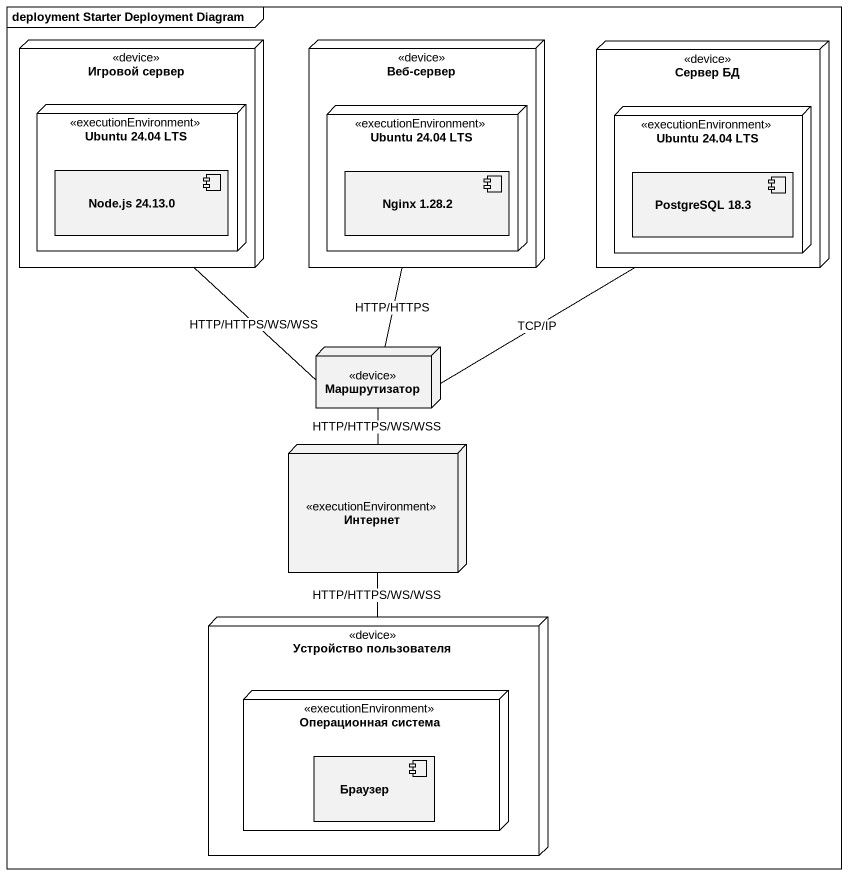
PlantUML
@startuml
mainframe deployment Starter Deployment Diagram
node "Игровой сервер" as Игровой_сервер <<device>> {
  node "Ubuntu 24.04 LTS" as Ubuntu_24_04_LTS <<executionEnvironment>> {
    component "Node.js 24.13.0" as Node_js_24_13_0
  }
}
node "Веб-сервер" as Веб_сервер <<device>> {
  node "Ubuntu 24.04 LTS" as Ubuntu_24_04_LTS_2 <<executionEnvironment>> {
    component "Nginx 1.28.2" as Nginx_1_28_2
  }
}
node "Сервер БД" as Сервер_БД <<device>> {
  node "Ubuntu 24.04 LTS" as Ubuntu_24_04_LTS_3 <<executionEnvironment>> {
    component "PostgreSQL 18.3" as PostgreSQL_18_3
  }
}
node Маршрутизатор <<device>>
node Интернет <<executionEnvironment>>
node "Устройство пользователя" as Устройство_пользователя <<device>> {
  node "Операционная система" as Операционная_система <<executionEnvironment>> {
    component Браузер
  }
}
Игровой_сервер -- Маршрутизатор : HTTP/HTTPS/WS/WSS
Веб_сервер -- Маршрутизатор : HTTP/HTTPS
Сервер_БД -- Маршрутизатор : TCP/IP
Маршрутизатор -- Интернет : HTTP/HTTPS/WS/WSS
Устройство_пользователя -up- Интернет : HTTP/HTTPS/WS/WSS
@enduml
